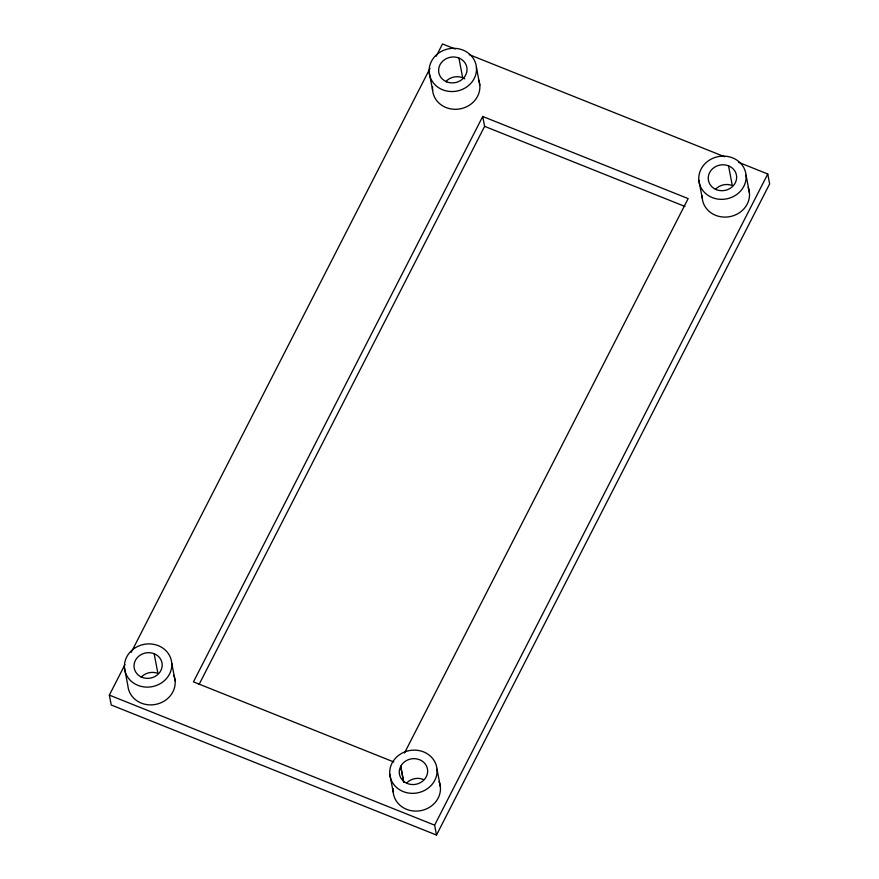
<?xml version="1.0" encoding="UTF-8"?>
<svg xmlns="http://www.w3.org/2000/svg" width="879" height="879" viewBox="0 0 879 879"><rect width="100%" height="100%" fill="white"/><g stroke="black" fill="none" stroke-linecap="round" stroke-linejoin="round"><path stroke-width="1.32" d="M400.758 766.213L399.538 769.444A14.262 12.921 -10.8 0 0 409.383 784.156A14.262 12.921 -10.8 0 0 426.667 775.948A14.262 12.921 -10.8 0 0 419.832 759.808L416.327 758.808A14.262 12.921 -10.8 0 0 400.758 766.213L403.769 781.991M738.547 162.307L767.763 173.998L769.652 183.887L436.5 835.05L111.237 705.002L109.348 695.113L124.972 664.568M131.224 652.361L429.996 68.386M436.248 56.168L442.5 43.95L455.201 49.026M404.505 753.017L688.158 198.599L482.725 116.467L193.457 681.873L393.814 761.972M199.093 684.433L484.615 126.356L482.725 116.467M436.5 835.05L434.611 825.161L767.763 173.998M423.59 779.53L420.085 778.541A14.262 12.921 -10.8 0 0 406.603 783.068M469.177 54.619L724.571 156.726M484.615 126.356L684.972 206.466M109.348 695.113L434.611 825.161M746.062 175.218A23.766 21.535 -10.8 0 1 712.287 197.588A23.766 21.535 -10.8 0 1 708.99 160.396A23.766 21.535 -10.8 0 1 746.062 175.218L749.446 192.973M728.537 165.823L732.306 185.557A14.262 12.921 -10.8 0 0 715.385 189.424M698.838 180.25L702.222 198.006M476.429 67.419A23.766 21.535 -10.8 0 1 442.664 89.79A23.766 21.535 -10.8 0 1 439.368 52.597A23.766 21.535 -10.8 0 1 476.429 67.419L479.813 85.175M458.915 58.025L462.673 77.759M429.205 72.452L432.6 90.207M437.017 769.224A23.766 21.535 -10.8 0 1 403.252 791.594A23.766 21.535 -10.8 0 1 399.956 754.402A23.766 21.535 -10.8 0 1 437.017 769.224L440.401 786.98M400.648 766.488L403.659 782.266M389.793 774.256L393.188 792.012M171.724 662.997A23.766 21.535 -10.8 0 1 137.948 685.367A23.766 21.535 -10.8 0 1 134.652 648.175A23.766 21.535 -10.8 0 1 171.724 662.997L175.108 680.753M154.155 653.701L157.912 673.435A14.141 12.811 -10.8 0 0 141.134 677.269M124.499 668.029L127.884 685.785A23.766 21.535 -10.8 0 0 156.462 704.233A23.766 21.535 -10.8 0 0 173.811 675.281M445.763 81.626A14.262 12.921 -10.8 0 1 464.815 78.824M439.104 781.508A23.766 21.535 -10.8 0 1 419.931 810.801A23.766 21.535 -10.8 0 1 393.177 788.617M478.517 79.703A23.766 21.535 -10.8 0 1 459.343 109.007A23.766 21.535 -10.8 0 1 432.589 86.812M748.15 187.502A23.766 21.535 -10.8 0 1 729.592 216.695A23.766 21.535 -10.8 0 1 702.156 195.753M142.068 677.324A14.141 12.811 -10.8 0 0 162.154 664.019A14.141 12.811 -10.8 0 0 140.102 655.207A14.141 12.811 -10.8 0 0 142.068 677.324M446.73 81.846A14.262 12.921 -10.8 0 0 466.991 68.43A14.262 12.921 -10.8 0 0 444.752 59.53A14.262 12.921 -10.8 0 0 446.73 81.846M716.352 189.644A14.262 12.921 -10.8 0 0 736.613 176.229A14.262 12.921 -10.8 0 0 714.374 167.34A14.262 12.921 -10.8 0 0 716.352 189.644"/></g></svg>
